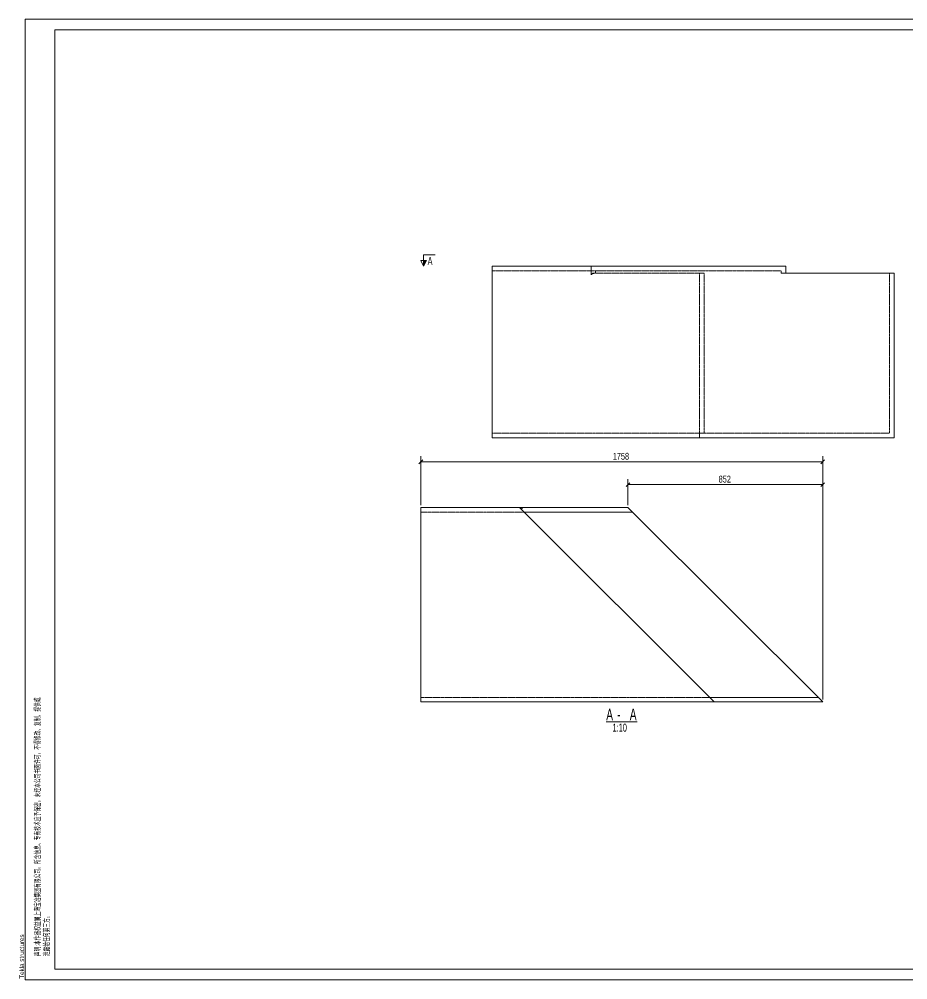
# Model space of a CAD drawing. Header units: millimetres. Extents: x 24 to 5990, y 50 to 4250.
# Drawn here: x 24 to 3910, y 50 to 4250 of the extents above; entities that cross this region are included whole.
import ezdxf

# ---------------------------------------------------------------- set-up
doc = ezdxf.new("R2010")
doc.units = ezdxf.units.MM
doc.linetypes.add('XKITLINE00', pattern=[0])
doc.linetypes.add('XKITLINE04', pattern=[3, 0.5, -0.5, 0.5, -0.5, 0.5, -0.5])
for name, color, linetype, lineweight in [('DrawingSheet', 5, 'Continuous', 0), ('OtherObjectType', 1, 'Continuous', 0), ('Part', 2, 'Continuous', 0), ('Section', 6, 'Continuous', 0), ('Z-DIMENSIONS', 1, 'Continuous', 0)]:
    doc.layers.add(name, color=color, linetype=linetype, lineweight=lineweight)
doc.styles.add('$TD_AUDIT_GENERATED_(D6)', font='ARIAL.TTF')
doc.styles.add('Arial', font='arial.ttf')
doc.styles.add('romsim', font='ARIAL.TTF')

# ---------------------------------------------------------------- blocks, each defined once
blk = doc.blocks.new('*A1')
at = {"layer": 'Part', "color": 4, "linetype": 'XKITLINE00', "lineweight": 0}
for p, q in [((2092.5, 3170), (3376.2, 3170)), ((2092.5, 3170), (2092.5, 2420)), ((3376.2, 3170), (3376.2, 3150)), ((3376.2, 3140), (3376.2, 3150)), ((3850.4, 3140), (3376.2, 3140)), ((3850.4, 2420), (3850.4, 3140)), ((3850.4, 2420), (2092.5, 2420))]:
    blk.add_line(p, q, dxfattribs=at)
at = {"layer": 'Part', "color": 7, "linetype": 'XKITLINE04', "lineweight": 0}
for p, q in [((2524.7, 3150), (2524.7, 3170)), ((3356.2, 3150), (2092.5, 3150)), ((2524.7, 3132.7), (2524.7, 3150)), ((2524.7, 3132.7), (2538.6, 3140)), ((2524.7, 3132.7), (2531.7, 3140)), ((3019, 3140), (2531.7, 3140)), ((2544.8, 3140), (2544.8, 3150)), ((2998.9, 2420), (2998.9, 3140)), ((3019, 2440), (3019, 3140)), ((3356.2, 3140), (3356.2, 3150)), ((3376.2, 3140), (3356.2, 3140)), ((3830.4, 2440), (3830.4, 3140)), ((2092.5, 2440), (3830.4, 2440))]:
    blk.add_line(p, q, dxfattribs=at)
blk = doc.blocks.new('*A2')
at = {"layer": 'Part', "color": 4, "linetype": 'XKITLINE00', "lineweight": 0}
for p, q in [((1780, 2114.9), (2212.2, 2115)), ((1780, 1264.9), (1780, 2114.9)), ((3063.7, 1264.9), (2212.2, 2115)), ((2686.4, 2114.9), (2212.2, 2114.9)), ((2219.2, 2108), (2226.1, 2114.9)), ((2706.5, 2094.9), (2686.4, 2114.9)), ((2706.5, 2094.9), (2232.3, 2094.9)), ((3537.9, 1264.9), (2706.5, 2094.9)), ((3063.7, 1264.9), (1780, 1264.9)), ((3517.9, 1284.9), (3043.7, 1284.9)), ((3537.9, 1264.9), (3063.7, 1264.9))]:
    blk.add_line(p, q, dxfattribs=at)
at = {"layer": 'Part', "color": 7, "linetype": 'XKITLINE04', "lineweight": 0}
for p, q in [((1780, 2114.9), (2212.2, 2114.9)), ((2212.2, 2115), (2212.2, 2114.9)), ((2232.3, 2094.9), (1780, 2094.9)), ((3043.7, 1284.9), (2232.3, 2094.9)), ((3043.7, 1284.9), (1780, 1284.9))]:
    blk.add_line(p, q, dxfattribs=at)
blk = doc.blocks.new('*A3')
at = {"layer": 'DrawingSheet', "color": 5, "linetype": 'XKITLINE00', "lineweight": 0}
for p, q in [((5990, 4250), (50, 4250)), ((50, 4250), (50, 50)), ((5990, 50), (5990, 4250)), ((50, 50), (5990, 50))]:
    blk.add_line(p, q, dxfattribs=at)
at = {"layer": 'DrawingSheet', "color": 5, "style": 'Arial', "width": 0.85}
blk.add_text('Tekla structures', height=20, rotation=90, dxfattribs=at).set_placement((45, 55))
blk = doc.blocks.new('*A5')
at = {"layer": 'OtherObjectType', "color": 7, "linetype": 'XKITLINE00', "lineweight": 0}
for p, q in [((50, 4250), (5990, 4250)), ((50, 50), (50, 4250)), ((180, 4203.5), (5940.3, 4203.5)), ((180, 96.5), (180, 4203.5)), ((5940.3, 96.5), (180, 96.5)), ((50, 50), (5990, 50))]:
    blk.add_line(p, q, dxfattribs=at)
at = {"layer": 'OtherObjectType', "color": 3, "style": '$TD_AUDIT_GENERATED_(D6)', "width": 0.595}
for s, p in [('\\M+5C9F9\\M+5C3F7:\\M+5B1BE\\M+5D7F7\\M+5C6B7\\M+5C8A8\\M+5D2E6\\M+5CAF4\\M+5C9CF\\M+5BAA3\\M+5B1A6\\M+5D2B1\\M+5BCAF\\M+5CDC5\\M+5D3D0\\M+5CFDE\\M+5B9AB\\M+5CBBE\\M+5A1A3\\M+5CBF9\\M+5BAAC\\M+5D0C5\\M+5CFA2\\M+5A1A2\\M+5D7A8\\M+5D3D0\\M+5BCBC\\M+5CAF5\\M+5D3A6\\M+5D3E8\\M+5B1A3\\M+5C3DC\\M+5A1A3\\M+5CEB4\\M+5BEAD\\M+5B1BE\\M+5B9AB\\M+5CBBE\\M+5CAE9\\M+5C3E6\\M+5D0ED\\M+5BFC9\\M+5A3AC\\M+5B2BB\\M+5B5C3\\M+5D0DE\\M+5B8C4\\M+5A1A2\\M+5B8B4\\M+5D6C6\\M+5A1A2\\M+5CCE1\\M+5B9A9\\M+5BBF2', (116, 153)), ('\\M+5D0B9\\M+5C2B6\\M+5B8F8\\M+5C8CE\\M+5BACE\\M+5B5DA\\M+5C8FD\\M+5B7BD\\M+5A1A3', (156, 153))]:
    blk.add_text(s, height=25, rotation=90, dxfattribs=at).set_placement(p)
blk = doc.blocks.new('*A6')
at = {"layer": 'Section'}
for points in [[(1805, 3195), (1792.5, 3170), (1792.5, 3195)], [(4150.4, 3195), (4150.4, 3170), (4137.9, 3195)]]:
    blk.add_hatch(color=6, dxfattribs=at).paths.add_polyline_path(points, flags=17)
at = {"layer": 'Section', "color": 6, "linetype": 'XKITLINE00', "lineweight": 0}
for p, q in [((1792.5, 3170), (1780, 3195)), ((1805, 3195), (1780, 3195)), ((1792.5, 3220), (1842.5, 3220)), ((1792.5, 3220), (1792.5, 3170)), ((1792.5, 3170), (1805, 3195)), ((4150.4, 3220), (4100.4, 3220)), ((4137.9, 3195), (4162.9, 3195)), ((4150.4, 3170), (4137.9, 3195)), ((4150.4, 3220), (4150.4, 3170)), ((4162.9, 3195), (4150.4, 3170))]:
    blk.add_line(p, q, dxfattribs=at)
at = {"layer": 'Section', "color": 6, "style": 'romsim', "width": 0.6375}
for p in [(1810, 3175), (4110.2, 3175)]:
    blk.add_text('A', height=35, dxfattribs=at).set_placement(p)
blk = doc.blocks.new('*A7')
at = {"layer": 'Z-DIMENSIONS', "color": 3, "linetype": 'XKITLINE00', "lineweight": 0}
for p, q in [((1788.5, 2323.5), (1771.5, 2306.5)), ((1780, 2124.9), (1780, 2339)), ((1780, 2315), (3537.9, 2315)), ((3546.4, 2323.5), (3529.5, 2306.5)), ((3537.9, 1274.9), (3537.9, 2339))]:
    blk.add_line(p, q, dxfattribs=at)
at = {"layer": 'Z-DIMENSIONS', "color": 7}
for p in [(1780, 2315), (3537.9, 2315)]:
    blk.add_point(p, dxfattribs=at)
at = {"layer": 'Z-DIMENSIONS', "color": 7, "style": 'romsim', "width": 0.6375}
blk.add_text('1758', height=30, dxfattribs=at).set_placement((2620, 2324))
blk = doc.blocks.new('*A8')
at = {"layer": 'Z-DIMENSIONS', "color": 3, "linetype": 'XKITLINE00', "lineweight": 0}
for p, q in [((2686.4, 2124.9), (2686.4, 2239)), ((3537.9, 1274.9), (3537.9, 2239)), ((2694.9, 2223.5), (2677.9, 2206.5)), ((2686.4, 2215), (3537.9, 2215)), ((3546.4, 2223.5), (3529.5, 2206.5))]:
    blk.add_line(p, q, dxfattribs=at)
at = {"layer": 'Z-DIMENSIONS', "color": 7}
for p in [(2686.4, 2215), (3537.9, 2215)]:
    blk.add_point(p, dxfattribs=at)
at = {"layer": 'Z-DIMENSIONS', "color": 7, "style": 'romsim', "width": 0.6375}
blk.add_text('852', height=30, dxfattribs=at).set_placement((3083, 2224))
blk = doc.blocks.new('*A9')
at = {"layer": 'OtherObjectType', "color": 6, "linetype": 'XKITLINE00', "lineweight": 0}
blk.add_line((2591.2, 1177.4), (2726.7, 1177.4), dxfattribs=at)
at = {"layer": 'OtherObjectType', "color": 6, "style": 'romsim', "width": 0.6375}
for s, height, p in [('A', 50, (2591.2, 1184.9)), ('A', 50, (2694.3, 1184.9)), ('-', 50, (2638.7, 1184.9)), ('1:10', 35, (2618.6, 1134.9))]:
    blk.add_text(s, height=height, dxfattribs=at).set_placement(p)

msp = doc.modelspace()

# ---------------------------------------------------------------- block references
at = {"lineweight": 0}
for name in ['*A3', '*A5', '*A6', '*A1', '*A7', '*A8', '*A2', '*A9']:
    msp.add_blockref(name, (0, 0), dxfattribs=at)

doc.saveas('drawing.dxf')
